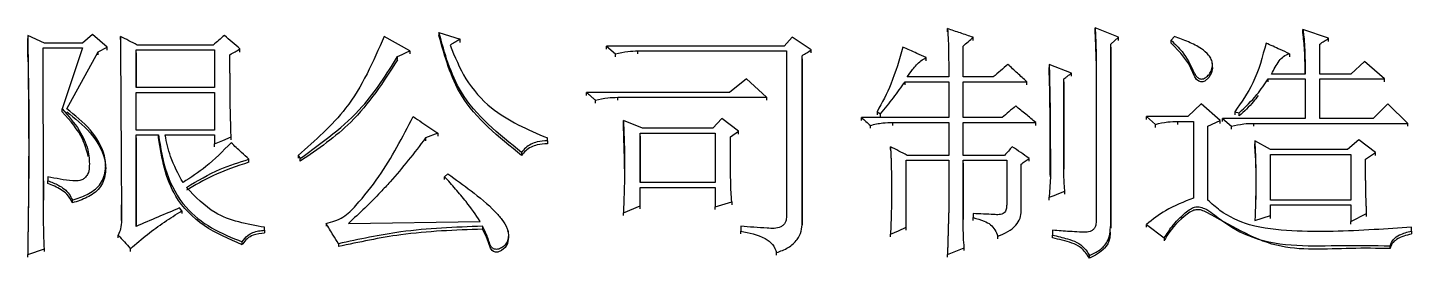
# Model space of a CAD drawing. Header units: millimetres. Extents: x 2028 to 4172, y 863 to 2379.
# Drawn here: x 2553.1 to 2566.49, y 2170.19 to 2172.42 of the extents above; entities that cross this region are included whole.
import ezdxf

# ---------------------------------------------------------------- set-up
doc = ezdxf.new("R2010")
doc.units = ezdxf.units.MM

msp = doc.modelspace()

# ---------------------------------------------------------------- linework, layer by layer
at = {"color": 7, "linetype": 'Continuous', "lineweight": 25}
for p, q in [((2553.26, 2172.274), (2553.098, 2172.349)), ((2553.098, 2172.349), (2553.098, 2172.319)), ((2553.101, 2172.139), (2553.098, 2172.319)), ((2553.725, 2172.358), (2553.628, 2172.274)), ((2553.866, 2172.236), (2553.725, 2172.358)), ((2553.996, 2172.309), (2553.996, 2172.339)), ((2556.798, 2172.199), (2556.549, 2172.339)), ((2557.079, 2172.377), (2557.079, 2172.347)), ((2557.284, 2172.281), (2557.284, 2172.311)), ((2560.497, 2172.33), (2560.421, 2172.246)), ((2560.681, 2172.208), (2560.497, 2172.33)), ((2562.001, 2172.384), (2562.001, 2172.414)), ((2562.249, 2172.3), (2562.249, 2172.33)), ((2563.656, 2172.33), (2563.429, 2172.423)), ((2563.429, 2172.393), (2563.429, 2172.423)), ((2563.58, 2172.265), (2563.656, 2172.33)), ((2563.656, 2172.3), (2563.656, 2172.33)), ((2564.197, 2172.339), (2564.164, 2172.302)), ((2564.164, 2172.272), (2564.164, 2172.302)), ((2565.689, 2172.321), (2565.441, 2172.405)), ((2565.441, 2172.375), (2565.441, 2172.405)), ((2565.689, 2172.291), (2565.689, 2172.321)), ((2553.249, 2172.227), (2553.628, 2172.227)), ((2553.25, 2170.755), (2553.249, 2172.227)), ((2553.249, 2172.197), (2553.249, 2172.227)), ((2553.628, 2172.274), (2553.26, 2172.274)), ((2553.628, 2172.227), (2553.433, 2171.638)), ((2553.477, 2171.638), (2553.78, 2172.19)), ((2553.78, 2172.19), (2553.866, 2172.236)), ((2553.78, 2172.16), (2553.78, 2172.19)), ((2553.866, 2172.207), (2553.866, 2172.236)), ((2554.147, 2172.208), (2554.905, 2172.208)), ((2554.147, 2171.844), (2554.147, 2172.208)), ((2554.147, 2172.179), (2554.147, 2172.208)), ((2554.147, 2172.179), (2554.147, 2171.844)), ((2554.894, 2172.255), (2554.158, 2172.255)), ((2554.905, 2172.208), (2554.905, 2171.844)), ((2555.153, 2172.188), (2555.153, 2172.218)), ((2556.798, 2172.199), (2556.798, 2172.17)), ((2558.701, 2172.246), (2558.788, 2172.171)), ((2560.421, 2172.246), (2558.701, 2172.246)), ((2558.701, 2172.216), (2558.701, 2172.246)), ((2558.788, 2172.142), (2558.788, 2172.171)), ((2559.004, 2172.199), (2560.443, 2172.199)), ((2559.004, 2172.17), (2559.004, 2172.199)), ((2560.443, 2172.199), (2560.443, 2170.586)), ((2560.681, 2172.179), (2560.681, 2172.208)), ((2562.152, 2171.947), (2562.152, 2172.246)), ((2562.152, 2172.216), (2562.152, 2172.246)), ((2563.58, 2170.511), (2563.58, 2172.265)), ((2563.58, 2172.235), (2563.58, 2172.265)), ((2563.58, 2172.235), (2563.58, 2170.483)), ((2565.311, 2172.171), (2565.311, 2172.142)), ((2565.603, 2171.975), (2565.603, 2172.265)), ((2565.603, 2172.235), (2565.603, 2172.265)), ((2556.679, 2172.114), (2556.679, 2172.143)), ((2560.594, 2170.539), (2560.594, 2172.152)), ((2560.594, 2172.123), (2560.594, 2172.152)), ((2560.594, 2172.123), (2560.594, 2170.512)), ((2561.795, 2172.104), (2561.795, 2172.134)), ((2562.012, 2172.087), (2562.012, 2171.947)), ((2562.012, 2172.087), (2562.012, 2172.058)), ((2563.201, 2171.984), (2562.985, 2172.068)), ((2562.985, 2172.068), (2562.985, 2172.039)), ((2563.439, 2172.134), (2563.439, 2170.549)), ((2563.439, 2172.134), (2563.439, 2172.104)), ((2564.564, 2172.07), (2564.564, 2172.079)), ((2564.564, 2172.049), (2564.564, 2172.06)), ((2566.036, 2172.096), (2565.906, 2171.975)), ((2566.23, 2171.928), (2566.036, 2172.096)), ((2560.054, 2171.928), (2559.891, 2171.797)), ((2560.248, 2171.75), (2560.054, 2171.928)), ((2561.59, 2171.9), (2562.012, 2171.9)), ((2562.012, 2171.947), (2561.611, 2171.947)), ((2562.012, 2171.9), (2562.012, 2171.553)), ((2562.444, 2171.947), (2562.152, 2171.947)), ((2562.152, 2171.9), (2562.769, 2171.9)), ((2562.152, 2171.553), (2562.152, 2171.9)), ((2562.152, 2171.871), (2562.152, 2171.9)), ((2562.769, 2171.871), (2562.769, 2171.9)), ((2563.126, 2171.056), (2563.126, 2171.928)), ((2563.126, 2171.899), (2563.126, 2171.928)), ((2563.126, 2171.898), (2563.126, 2171.056)), ((2563.201, 2171.955), (2563.201, 2171.984)), ((2565.105, 2171.928), (2565.462, 2171.928)), ((2565.105, 2171.899), (2565.105, 2171.928)), ((2565.462, 2171.975), (2565.138, 2171.975)), ((2565.462, 2171.928), (2565.462, 2171.544)), ((2565.906, 2171.975), (2565.603, 2171.975)), ((2565.603, 2171.928), (2566.23, 2171.928)), ((2565.603, 2171.544), (2565.603, 2171.928)), ((2565.603, 2171.899), (2565.603, 2171.928)), ((2566.23, 2171.899), (2566.23, 2171.928)), ((2554.905, 2171.844), (2554.147, 2171.844)), ((2554.147, 2171.797), (2554.905, 2171.797)), ((2554.147, 2171.431), (2554.147, 2171.797)), ((2554.147, 2171.768), (2554.147, 2171.797)), ((2554.905, 2171.797), (2554.905, 2171.431)), ((2559.891, 2171.797), (2558.507, 2171.797)), ((2558.507, 2171.768), (2558.507, 2171.797)), ((2553.433, 2171.609), (2553.433, 2171.638)), ((2558.593, 2171.693), (2558.593, 2171.722)), ((2558.81, 2171.75), (2560.248, 2171.75)), ((2558.81, 2171.721), (2558.81, 2171.75)), ((2560.248, 2171.75), (2560.248, 2171.721)), ((2564.456, 2171.685), (2564.326, 2171.563)), ((2564.64, 2171.525), (2564.456, 2171.685)), ((2566.263, 2171.685), (2566.122, 2171.544)), ((2566.457, 2171.497), (2566.263, 2171.685)), ((2559.048, 2171.45), (2558.864, 2171.525)), ((2558.864, 2171.496), (2558.864, 2171.525)), ((2559.816, 2171.544), (2559.729, 2171.45)), ((2559.978, 2171.422), (2559.816, 2171.544)), ((2562.012, 2171.553), (2561.168, 2171.553)), ((2561.168, 2171.525), (2561.168, 2171.553)), ((2561.319, 2171.61), (2561.352, 2171.591)), ((2561.319, 2171.61), (2561.319, 2171.581)), ((2561.352, 2171.562), (2561.352, 2171.591)), ((2561.471, 2171.506), (2562.012, 2171.506)), ((2561.471, 2171.478), (2561.471, 2171.506)), ((2562.012, 2171.506), (2562.012, 2171.188)), ((2562.531, 2171.553), (2562.152, 2171.553)), ((2562.152, 2171.506), (2562.855, 2171.506)), ((2562.152, 2171.188), (2562.152, 2171.506)), ((2562.152, 2171.478), (2562.152, 2171.506)), ((2562.855, 2171.478), (2562.855, 2171.506)), ((2563.926, 2171.563), (2564.013, 2171.488)), ((2564.326, 2171.563), (2563.926, 2171.563)), ((2564.229, 2171.516), (2564.381, 2171.516)), ((2564.229, 2171.487), (2564.229, 2171.516)), ((2564.381, 2171.516), (2564.381, 2170.774)), ((2564.521, 2171.469), (2564.64, 2171.525)), ((2564.64, 2171.497), (2564.64, 2171.525)), ((2564.662, 2171.544), (2564.748, 2171.469)), ((2565.462, 2171.544), (2564.662, 2171.544)), ((2564.662, 2171.516), (2564.662, 2171.544)), ((2564.781, 2171.61), (2564.824, 2171.6)), ((2564.781, 2171.61), (2564.781, 2171.581)), ((2564.824, 2171.572), (2564.824, 2171.6)), ((2564.965, 2171.497), (2566.457, 2171.497)), ((2564.965, 2171.469), (2564.965, 2171.497)), ((2566.122, 2171.544), (2565.603, 2171.544)), ((2566.457, 2171.469), (2566.457, 2171.497)), ((2554.905, 2171.431), (2554.147, 2171.431)), ((2554.147, 2171.385), (2554.364, 2171.385)), ((2554.147, 2170.501), (2554.147, 2171.385)), ((2554.147, 2171.356), (2554.147, 2171.385)), ((2554.147, 2171.356), (2554.147, 2170.501)), ((2554.364, 2171.356), (2554.364, 2171.385)), ((2554.429, 2171.385), (2554.905, 2171.385)), ((2554.905, 2171.385), (2554.905, 2171.3)), ((2555.067, 2171.338), (2555.067, 2171.366)), ((2557.068, 2171.403), (2556.949, 2171.356)), ((2556.949, 2171.356), (2556.949, 2171.328)), ((2557.068, 2171.403), (2557.068, 2171.375)), ((2558.128, 2171.328), (2558.128, 2171.356)), ((2558.128, 2171.328), (2558.128, 2171.356)), ((2559.026, 2171.403), (2559.751, 2171.403)), ((2559.026, 2170.925), (2559.026, 2171.403)), ((2559.026, 2171.375), (2559.026, 2171.403)), ((2559.026, 2171.375), (2559.026, 2170.925)), ((2559.729, 2171.45), (2559.048, 2171.45)), ((2559.751, 2171.403), (2559.751, 2170.925)), ((2559.902, 2171.366), (2559.978, 2171.422)), ((2559.902, 2170.972), (2559.902, 2171.366)), ((2559.902, 2171.338), (2559.902, 2171.366)), ((2559.978, 2171.394), (2559.978, 2171.422)), ((2561.254, 2171.45), (2561.254, 2171.478)), ((2564.013, 2171.459), (2564.013, 2171.488)), ((2564.521, 2170.755), (2564.521, 2171.469)), ((2564.521, 2171.441), (2564.521, 2171.469)), ((2564.748, 2171.441), (2564.748, 2171.469)), ((2554.905, 2171.272), (2554.905, 2171.3)), ((2558.128, 2171.328), (2558.128, 2171.3)), ((2561.449, 2171.244), (2561.449, 2171.272)), ((2565.127, 2171.244), (2564.975, 2171.328)), ((2564.975, 2171.328), (2564.975, 2171.3)), ((2564.979, 2171.205), (2564.975, 2171.3)), ((2565.873, 2171.244), (2565.127, 2171.244)), ((2565.981, 2171.338), (2565.873, 2171.244)), ((2566.144, 2171.216), (2565.981, 2171.338)), ((2553.852, 2171.086), (2553.852, 2171.114)), ((2555.24, 2171.122), (2555.24, 2171.15)), ((2555.716, 2171.188), (2555.737, 2171.159)), ((2555.737, 2171.132), (2555.737, 2171.159)), ((2557.879, 2171.216), (2557.879, 2171.188)), ((2561.6, 2171.141), (2562.012, 2171.141)), ((2561.6, 2170.492), (2561.6, 2171.141)), ((2561.6, 2171.113), (2561.6, 2171.141)), ((2562.012, 2171.188), (2561.611, 2171.188)), ((2562.012, 2171.141), (2562.012, 2170.633)), ((2562.552, 2171.188), (2562.152, 2171.188)), ((2562.152, 2171.141), (2562.574, 2171.141)), ((2562.152, 2170.567), (2562.152, 2171.141)), ((2562.152, 2171.113), (2562.152, 2171.141)), ((2562.152, 2171.112), (2562.152, 2170.567)), ((2562.574, 2171.141), (2562.574, 2170.709)), ((2562.715, 2170.652), (2562.715, 2171.103)), ((2562.715, 2171.075), (2562.715, 2171.103)), ((2562.79, 2171.132), (2562.79, 2171.159)), ((2565.127, 2171.197), (2565.906, 2171.197)), ((2565.127, 2170.756), (2565.127, 2171.197)), ((2565.127, 2171.169), (2565.127, 2171.197)), ((2565.906, 2171.197), (2565.906, 2170.756)), ((2566.046, 2171.15), (2566.144, 2171.216)), ((2566.144, 2171.188), (2566.144, 2171.216)), ((2553.293, 2170.981), (2553.293, 2170.943)), ((2557.165, 2171.009), (2557.133, 2170.981)), ((2557.133, 2170.953), (2557.133, 2170.981)), ((2562.996, 2170.981), (2562.985, 2170.784)), ((2553.25, 2170.943), (2553.25, 2170.755)), ((2553.293, 2170.916), (2553.293, 2170.943)), ((2559.751, 2170.925), (2559.026, 2170.925)), ((2559.026, 2170.878), (2559.751, 2170.878)), ((2559.026, 2170.699), (2559.026, 2170.878)), ((2559.026, 2170.85), (2559.026, 2170.878)), ((2559.751, 2170.878), (2559.751, 2170.69)), ((2563.137, 2170.813), (2563.137, 2170.84)), ((2553.531, 2170.728), (2553.531, 2170.755)), ((2554.007, 2170.557), (2554.006, 2170.708)), ((2558.864, 2170.633), (2559.026, 2170.699)), ((2559.026, 2170.672), (2559.026, 2170.699)), ((2559.751, 2170.69), (2559.913, 2170.737)), ((2559.751, 2170.663), (2559.751, 2170.69)), ((2559.913, 2170.737), (2559.913, 2170.71)), ((2562.985, 2170.756), (2562.985, 2170.784)), ((2565.906, 2170.756), (2565.127, 2170.756)), ((2565.127, 2170.709), (2565.906, 2170.709)), ((2565.127, 2170.605), (2565.127, 2170.709)), ((2565.127, 2170.681), (2565.127, 2170.709)), ((2565.906, 2170.709), (2565.906, 2170.549)), ((2554.591, 2170.652), (2554.569, 2170.68)), ((2554.591, 2170.652), (2554.591, 2170.625)), ((2558.864, 2170.606), (2558.864, 2170.633)), ((2562.25, 2170.624), (2562.25, 2170.586)), ((2562.25, 2170.559), (2562.25, 2170.586)), ((2562.715, 2170.625), (2562.715, 2170.652)), ((2564.975, 2170.558), (2565.127, 2170.605)), ((2565.127, 2170.578), (2565.127, 2170.605)), ((2565.906, 2170.549), (2566.057, 2170.624)), ((2566.057, 2170.597), (2566.057, 2170.624)), ((2555.391, 2170.464), (2555.391, 2170.492)), ((2555.391, 2170.465), (2555.391, 2170.492)), ((2555.391, 2170.464), (2555.391, 2170.437)), ((2555.986, 2170.53), (2555.986, 2170.503)), ((2556.203, 2170.53), (2557.479, 2170.549)), ((2557.501, 2170.502), (2557.501, 2170.475)), ((2557.745, 2170.452), (2557.745, 2170.462)), ((2560, 2170.502), (2560, 2170.454)), ((2560, 2170.428), (2560, 2170.454)), ((2560.594, 2170.512), (2560.594, 2170.539)), ((2561.449, 2170.4), (2561.449, 2170.426)), ((2561.6, 2170.465), (2561.6, 2170.492)), ((2563.018, 2170.464), (2563.018, 2170.417)), ((2563.577, 2170.417), (2563.577, 2170.444)), ((2563.58, 2170.484), (2563.58, 2170.511)), ((2563.926, 2170.52), (2564.099, 2170.389)), ((2563.926, 2170.494), (2563.926, 2170.52)), ((2565.906, 2170.522), (2565.906, 2170.549)), ((2566.49, 2170.455), (2566.49, 2170.492)), ((2566.49, 2170.465), (2566.49, 2170.492)), ((2566.49, 2170.455), (2566.49, 2170.428)), ((2553.098, 2170.228), (2553.26, 2170.285)), ((2553.26, 2170.258), (2553.26, 2170.285)), ((2553.974, 2170.39), (2553.974, 2170.417)), ((2554.093, 2170.258), (2554.093, 2170.285)), ((2555.175, 2170.324), (2555.175, 2170.351)), ((2556.105, 2170.332), (2556.105, 2170.306)), ((2562.163, 2170.268), (2562.163, 2170.294)), ((2562.488, 2170.381), (2562.488, 2170.407)), ((2563.018, 2170.39), (2563.018, 2170.417)), ((2564.099, 2170.389), (2564.099, 2170.362)), ((2566.284, 2170.287), (2566.284, 2170.313)), ((2553.098, 2170.202), (2553.098, 2170.228)), ((2560.346, 2170.221), (2560.346, 2170.247)), ((2562.001, 2170.202), (2562.001, 2170.228)), ((2563.374, 2170.192), (2563.374, 2170.219))]:
    msp.add_line(p, q, dxfattribs=at)
at = {"color": 7, "linetype": 'Continuous', "lineweight": 25, "flags": 128}
for points in [[(2557.079, 2172.377), (2557.182, 2172.344), (2557.284, 2172.311)], [(2556.679, 2172.143), (2556.723, 2172.164), (2556.76, 2172.182), (2556.798, 2172.199)], [(2564.561, 2172.049), (2564.564, 2172.032), (2564.557, 2171.985), (2564.531, 2171.94), (2564.491, 2171.905), (2564.473, 2171.898), (2564.454, 2171.898), (2564.434, 2171.905), (2564.411, 2171.922), (2564.394, 2171.947), (2564.335, 2172.072), (2564.258, 2172.176), (2564.164, 2172.272), (2564.164, 2172.272)], [(2561.59, 2171.871), (2561.59, 2171.878), (2561.59, 2171.885), (2561.59, 2171.9)], [(2563.926, 2171.534), (2563.926, 2171.548), (2563.926, 2171.563)], [(2554.905, 2171.3), (2554.986, 2171.333), (2555.067, 2171.366)], [(2555.716, 2171.188), (2555.716, 2171.177), (2555.716, 2171.168), (2555.716, 2171.16)], [(2562.985, 2170.784), (2563.032, 2170.801), (2563.078, 2170.818), (2563.137, 2170.84)], [(2557.749, 2170.405), (2557.751, 2170.393), (2557.742, 2170.336), (2557.72, 2170.296), (2557.685, 2170.266), (2557.647, 2170.252), (2557.625, 2170.252), (2557.607, 2170.257), (2557.593, 2170.267), (2557.578, 2170.289), (2557.558, 2170.344), (2557.538, 2170.396), (2557.501, 2170.474), (2557.501, 2170.474)], [(2561.449, 2170.426), (2561.525, 2170.459), (2561.6, 2170.492)], [(2562.001, 2170.228), (2562.082, 2170.261), (2562.163, 2170.294)]]:
    msp.add_lwpolyline(points, dxfattribs=at)
at = {"color": 7, "linetype": 'Continuous', "lineweight": 25}
for points, knots in [([(2553.098, 2172.349), (2553.098, 2172.337), (2553.099, 2172.314), (2553.099, 2172.279), (2553.1, 2172.232), (2553.101, 2172.174), (2553.102, 2172.105), (2553.103, 2172.035), (2553.104, 2171.965), (2553.105, 2171.895), (2553.106, 2171.826), (2553.107, 2171.767), (2553.108, 2171.709), (2553.108, 2171.651), (2553.109, 2171.581), (2553.109, 2171.523), (2553.109, 2171.476), (2553.109, 2171.441), (2553.109, 2171.406), (2553.109, 2171.371), (2553.109, 2171.342), (2553.109, 2171.319), (2553.109, 2171.301), (2553.109, 2171.284), (2553.109, 2171.266), (2553.109, 2171.252), (2553.109, 2171.24), (2553.109, 2171.228), (2553.109, 2171.214), (2553.109, 2171.196), (2553.109, 2171.179), (2553.109, 2171.161), (2553.109, 2171.144), (2553.109, 2171.126), (2553.109, 2171.103), (2553.108, 2171.074), (2553.108, 2171.039), (2553.108, 2171.004), (2553.108, 2170.969), (2553.107, 2170.934), (2553.107, 2170.899), (2553.106, 2170.852), (2553.106, 2170.794), (2553.105, 2170.723), (2553.104, 2170.653), (2553.103, 2170.583), (2553.102, 2170.525), (2553.102, 2170.478), (2553.101, 2170.443), (2553.101, 2170.408), (2553.1, 2170.373), (2553.1, 2170.337), (2553.099, 2170.302), (2553.099, 2170.265), (2553.098, 2170.241), (2553.098, 2170.228)], [0, 0, 0, 0, 0.016501, 0.033002, 0.049503, 0.082504, 0.115506, 0.148508, 0.18151, 0.214512, 0.247513, 0.280515, 0.297016, 0.330018, 0.36302, 0.396021, 0.412522, 0.429023, 0.445524, 0.462025, 0.478526, 0.486776, 0.495027, 0.503277, 0.511528, 0.519778, 0.523903, 0.528029, 0.536279, 0.54453, 0.55278, 0.56103, 0.569281, 0.577531, 0.585782, 0.602283, 0.618784, 0.635284, 0.651785, 0.668286, 0.684787, 0.701288, 0.73429, 0.767292, 0.800293, 0.833295, 0.866297, 0.882798, 0.899299, 0.9158, 0.932301, 0.948801, 0.965302, 0.982651, 1, 1, 1, 1]), ([(2553.996, 2172.339), (2553.996, 2172.278), (2553.997, 2172.155), (2553.998, 2171.97), (2553.999, 2171.785), (2554, 2171.63), (2554.001, 2171.476), (2554.002, 2171.322), (2554.003, 2171.136), (2554.004, 2170.982), (2554.005, 2170.839), (2554.006, 2170.733), (2554.006, 2170.633), (2554.007, 2170.583), (2554.007, 2170.558)], [0, 0, 0, 0, 0.104023, 0.208045, 0.312068, 0.416091, 0.468102, 0.572125, 0.676148, 0.78017, 0.832182, 0.916091, 0.958045, 1, 1, 1, 1]), ([(2554.158, 2172.255), (2554.131, 2172.269), (2554.077, 2172.297), (2554.023, 2172.325), (2553.996, 2172.339)], [0, 0, 0, 0, 0.5, 1, 1, 1, 1]), ([(2555.002, 2172.349), (2554.984, 2172.333), (2554.948, 2172.302), (2554.912, 2172.271), (2554.894, 2172.255)], [0, 0, 0, 0, 0.500001, 1, 1, 1, 1]), ([(2555.153, 2172.218), (2555.128, 2172.24), (2555.078, 2172.283), (2555.027, 2172.327), (2555.002, 2172.349)], [0, 0, 0, 0, 0.499999, 1, 1, 1, 1]), ([(2556.549, 2172.339), (2556.442, 2172.095), (2556.25, 2171.654), (2555.881, 2171.332), (2555.716, 2171.188)], [0, 0, 0, 0, 0.552865, 1, 1, 1, 1]), ([(2557.879, 2171.216), (2557.657, 2171.394), (2557.264, 2171.707), (2557.135, 2172.174), (2557.079, 2172.377)], [0, 0, 0, 0, 0.567651, 1, 1, 1, 1]), ([(2557.879, 2171.187), (2557.657, 2171.365), (2557.265, 2171.678), (2557.135, 2172.145), (2557.079, 2172.347)], [0, 0, 0, 0, 0.567768, 1, 1, 1, 1]), ([(2557.284, 2172.311), (2557.27, 2172.303), (2557.247, 2172.29), (2557.214, 2172.271), (2557.196, 2172.26), (2557.187, 2172.255)], [0, 0, 0, 0, 0.439737, 0.71987, 1, 1, 1, 1]), ([(2562.001, 2172.414), (2562.004, 2172.375), (2562.009, 2172.301), (2562.011, 2172.192), (2562.011, 2172.122), (2562.012, 2172.087)], [0, 0, 0, 0, 0.356505, 0.6781686, 1, 1, 1, 1]), ([(2562.249, 2172.33), (2562.208, 2172.344), (2562.125, 2172.372), (2562.042, 2172.4), (2562.001, 2172.414)], [0, 0, 0, 0, 0.499999, 1, 1, 1, 1]), ([(2562.152, 2172.246), (2562.168, 2172.26), (2562.201, 2172.288), (2562.233, 2172.316), (2562.249, 2172.33)], [0, 0, 0, 0, 0.500001, 1, 1, 1, 1]), ([(2563.429, 2172.423), (2563.431, 2172.391), (2563.435, 2172.327), (2563.438, 2172.23), (2563.439, 2172.166), (2563.439, 2172.134)], [0, 0, 0, 0, 0.335205, 0.667529, 1, 1, 1, 1]), ([(2563.439, 2172.104), (2563.439, 2172.136), (2563.438, 2172.201), (2563.435, 2172.297), (2563.431, 2172.361), (2563.429, 2172.393)], [0, 0, 0, 0, 0.335659, 0.667726, 1, 1, 1, 1]), ([(2564.164, 2172.302), (2564.202, 2172.266), (2564.298, 2172.176), (2564.359, 2172.047), (2564.402, 2171.961), (2564.421, 2171.942), (2564.439, 2171.93), (2564.461, 2171.925), (2564.481, 2171.929), (2564.507, 2171.943), (2564.535, 2171.972), (2564.56, 2172.015), (2564.567, 2172.066), (2564.557, 2172.117), (2564.522, 2172.171), (2564.446, 2172.231), (2564.333, 2172.288), (2564.242, 2172.322), (2564.197, 2172.339)], [0, 0, 0, 0, 0.132576, 0.339199, 0.368942, 0.383766, 0.408891, 0.423884, 0.438973, 0.459319, 0.498147, 0.542368, 0.587069, 0.63299, 0.675109, 0.75468, 0.876186, 1, 1, 1, 1]), ([(2565.441, 2172.405), (2565.441, 2172.402), (2565.442, 2172.397), (2565.443, 2172.388), (2565.444, 2172.38), (2565.445, 2172.373), (2565.446, 2172.367), (2565.446, 2172.36), (2565.447, 2172.353), (2565.448, 2172.344), (2565.452, 2172.315), (2565.455, 2172.264), (2565.458, 2172.214), (2565.459, 2172.186), (2565.459, 2172.178), (2565.459, 2172.172), (2565.459, 2172.164), (2565.46, 2172.158), (2565.46, 2172.151), (2565.46, 2172.145), (2565.46, 2172.139), (2565.46, 2172.133), (2565.46, 2172.125), (2565.461, 2172.117), (2565.461, 2172.111), (2565.461, 2172.105), (2565.461, 2172.099), (2565.461, 2172.092), (2565.461, 2172.086), (2565.461, 2172.078), (2565.461, 2172.072), (2565.461, 2172.064), (2565.461, 2172.058), (2565.462, 2172.051), (2565.462, 2172.045), (2565.462, 2172.037), (2565.462, 2172.031), (2565.462, 2172.023), (2565.462, 2172.017), (2565.462, 2172.01), (2565.462, 2172.004), (2565.462, 2171.996), (2565.462, 2171.99), (2565.462, 2171.982), (2565.462, 2171.978), (2565.462, 2171.975)], [0, 0, 0, 0, 0.0190515, 0.0381029, 0.0571543, 0.0762057, 0.0857315, 0.1047829, 0.1238344, 0.1333601, 0.1714636, 0.3239096, 0.4928315, 0.5139452, 0.524502, 0.5456156, 0.5561724, 0.577286, 0.5878428, 0.6089564, 0.6195132, 0.63007, 0.6511837, 0.6722973, 0.6828541, 0.6934109, 0.7145245, 0.7250813, 0.7461949, 0.7567517, 0.7778653, 0.7884221, 0.8095357, 0.8200925, 0.8412061, 0.8517629, 0.8728766, 0.8834334, 0.904547, 0.9151038, 0.9362174, 0.9467742, 0.9678878, 0.9784446, 1, 1, 1, 1]), ([(2565.462, 2171.975), (2565.462, 2172.009), (2565.461, 2172.086), (2565.458, 2172.22), (2565.447, 2172.319), (2565.441, 2172.375)], [0, 0, 0, 0, 0.254107, 0.581877, 1, 1, 1, 1]), ([(2565.603, 2172.265), (2565.617, 2172.274), (2565.646, 2172.293), (2565.675, 2172.311), (2565.689, 2172.321)], [0, 0, 0, 0, 0.499999, 1, 1, 1, 1]), ([(2553.1, 2172.21), (2553.1, 2172.21), (2553.1, 2172.21), (2553.1, 2172.209), (2553.1, 2172.199), (2553.104, 2171.891), (2553.109, 2171.46), (2553.107, 2170.938), (2553.104, 2170.661), (2553.102, 2170.518), (2553.101, 2170.431), (2553.101, 2170.406), (2553.101, 2170.392)], [0, 0, 0, 0, 0.000561, 0.001264, 0.002999, 0.021919, 0.484329, 0.728284, 0.866003, 0.931669, 0.9642, 1, 1, 1, 1]), ([(2555.056, 2172.162), (2555.072, 2172.171), (2555.105, 2172.19), (2555.137, 2172.208), (2555.153, 2172.218)], [0, 0, 0, 0, 0.4999992, 1, 1, 1, 1]), ([(2555.067, 2171.366), (2555.062, 2171.527), (2555.058, 2171.691), (2555.057, 2171.858), (2555.057, 2171.871), (2555.057, 2171.884), (2555.057, 2171.897), (2555.057, 2171.907), (2555.057, 2171.92), (2555.057, 2171.933), (2555.057, 2171.946), (2555.057, 2171.956), (2555.057, 2171.969), (2555.056, 2171.982), (2555.056, 2171.995), (2555.056, 2172.008), (2555.056, 2172.021), (2555.056, 2172.034), (2555.056, 2172.044), (2555.056, 2172.057), (2555.056, 2172.069), (2555.056, 2172.079), (2555.056, 2172.085), (2555.056, 2172.092), (2555.056, 2172.098), (2555.056, 2172.103), (2555.056, 2172.109), (2555.056, 2172.116), (2555.056, 2172.123), (2555.056, 2172.127), (2555.056, 2172.134), (2555.056, 2172.14), (2555.056, 2172.147), (2555.056, 2172.154), (2555.056, 2172.158), (2555.056, 2172.162)], [0, 0, 0, 0, 0.606141, 0.618449, 0.630757, 0.655373, 0.667681, 0.679989, 0.692297, 0.716913, 0.729221, 0.741529, 0.753837, 0.778453, 0.790761, 0.803069, 0.827685, 0.839993, 0.852301, 0.864609, 0.889225, 0.895379, 0.901533, 0.913842, 0.919996, 0.92615, 0.932304, 0.944612, 0.950766, 0.95692, 0.963074, 0.975382, 0.981536, 0.98769, 1, 1, 1, 1]), ([(2557.187, 2172.255), (2557.232, 2172.143), (2557.323, 2171.917), (2557.627, 2171.571), (2557.937, 2171.438), (2558.128, 2171.356)], [0, 0, 0, 0, 0.271527, 0.550151, 1, 1, 1, 1]), ([(2558.788, 2172.171), (2558.828, 2172.18), (2558.899, 2172.197), (2558.972, 2172.198), (2559.004, 2172.199)], [0, 0, 0, 0, 0.558835, 1, 1, 1, 1]), ([(2560.594, 2172.152), (2560.609, 2172.162), (2560.638, 2172.18), (2560.667, 2172.199), (2560.681, 2172.208)], [0, 0, 0, 0, 0.4999996, 1, 1, 1, 1]), ([(2561.568, 2172.236), (2561.534, 2172.115), (2561.474, 2171.898), (2561.367, 2171.698), (2561.319, 2171.61)], [0, 0, 0, 0, 0.557381, 1, 1, 1, 1]), ([(2561.795, 2172.134), (2561.765, 2172.147), (2561.712, 2172.171), (2561.636, 2172.206), (2561.591, 2172.226), (2561.568, 2172.236)], [0, 0, 0, 0, 0.401772, 0.700886, 1, 1, 1, 1]), ([(2565.084, 2172.274), (2565.049, 2172.142), (2564.987, 2171.904), (2564.844, 2171.7), (2564.781, 2171.61)], [0, 0, 0, 0, 0.555082, 1, 1, 1, 1]), ([(2565.311, 2172.171), (2565.28, 2172.185), (2565.227, 2172.209), (2565.152, 2172.243), (2565.106, 2172.264), (2565.084, 2172.274)], [0, 0, 0, 0, 0.40179, 0.700895, 1, 1, 1, 1]), ([(2565.138, 2171.975), (2565.16, 2172.019), (2565.191, 2172.08), (2565.251, 2172.15), (2565.291, 2172.164), (2565.311, 2172.171)], [0, 0, 0, 0, 0.55151, 0.77279, 1, 1, 1, 1]), ([(2555.737, 2171.159), (2555.951, 2171.314), (2556.33, 2171.587), (2556.573, 2171.975), (2556.679, 2172.143)], [0, 0, 0, 0, 0.565351, 1, 1, 1, 1]), ([(2556.679, 2172.113), (2556.541, 2171.9), (2556.292, 2171.514), (2555.909, 2171.249), (2555.737, 2171.131)], [0, 0, 0, 0, 0.55369, 1, 1, 1, 1]), ([(2561.611, 2171.947), (2561.628, 2171.971), (2561.656, 2172.011), (2561.701, 2172.063), (2561.742, 2172.105), (2561.777, 2172.124), (2561.795, 2172.134)], [0, 0, 0, 0, 0.335639, 0.554348, 0.775254, 1, 1, 1, 1]), ([(2562.585, 2172.068), (2562.561, 2172.048), (2562.515, 2172.007), (2562.468, 2171.967), (2562.444, 2171.947)], [0, 0, 0, 0, 0.5, 1, 1, 1, 1]), ([(2562.769, 2171.9), (2562.738, 2171.928), (2562.677, 2171.984), (2562.615, 2172.04), (2562.585, 2172.068)], [0, 0, 0, 0, 0.5, 1, 1, 1, 1]), ([(2562.985, 2172.068), (2562.985, 2172.058), (2562.986, 2172.042), (2562.986, 2172.021), (2562.987, 2172.006), (2562.987, 2171.99), (2562.987, 2171.974), (2562.988, 2171.958), (2562.988, 2171.943), (2562.988, 2171.927), (2562.989, 2171.911), (2562.989, 2171.896), (2562.989, 2171.875), (2562.99, 2171.854), (2562.99, 2171.833), (2562.991, 2171.817), (2562.991, 2171.802), (2562.991, 2171.786), (2562.991, 2171.765), (2562.992, 2171.744), (2562.992, 2171.723), (2562.993, 2171.702), (2562.993, 2171.665), (2562.994, 2171.592), (2562.994, 2171.519), (2562.995, 2171.456), (2562.995, 2171.43), (2562.995, 2171.409), (2562.995, 2171.393), (2562.995, 2171.377), (2562.995, 2171.362), (2562.995, 2171.346), (2562.995, 2171.33), (2562.995, 2171.314), (2562.995, 2171.299), (2562.995, 2171.283), (2562.996, 2171.267), (2562.996, 2171.246), (2562.996, 2171.225), (2562.996, 2171.204), (2562.996, 2171.188), (2562.996, 2171.173), (2562.996, 2171.157), (2562.996, 2171.141), (2562.996, 2171.126), (2562.996, 2171.112), (2562.996, 2171.102), (2562.996, 2171.094), (2562.996, 2171.086), (2562.996, 2171.078), (2562.996, 2171.07), (2562.996, 2171.063), (2562.996, 2171.055), (2562.996, 2171.047), (2562.996, 2171.039), (2562.996, 2171.028), (2562.996, 2171.018), (2562.996, 2171.007), (2562.996, 2171), (2562.996, 2170.991), (2562.996, 2170.985), (2562.996, 2170.981)], [0, 0, 0, 0, 0.028913, 0.04337, 0.057826, 0.072283, 0.08674, 0.101196, 0.115653, 0.13011, 0.144566, 0.159023, 0.173479, 0.202393, 0.216849, 0.231306, 0.245763, 0.260219, 0.274676, 0.303589, 0.318046, 0.332502, 0.361416, 0.419242, 0.534896, 0.563809, 0.592722, 0.607179, 0.621635, 0.636092, 0.650548, 0.665005, 0.679462, 0.693918, 0.708375, 0.722832, 0.737288, 0.751745, 0.780658, 0.795115, 0.809571, 0.824028, 0.838485, 0.852941, 0.867398, 0.881854, 0.889083, 0.896311, 0.903539, 0.910768, 0.917996, 0.925224, 0.932453, 0.939681, 0.946909, 0.954138, 0.968594, 0.975822, 0.983051, 0.990279, 1, 1, 1, 1]), ([(2562.996, 2170.98), (2562.996, 2171.055), (2562.995, 2171.269), (2562.995, 2171.622), (2562.988, 2171.9), (2562.985, 2172.039)], [0, 0, 0, 0, 0.211658, 0.605797, 1, 1, 1, 1]), ([(2561.352, 2171.591), (2561.373, 2171.616), (2561.416, 2171.667), (2561.497, 2171.769), (2561.553, 2171.848), (2561.59, 2171.9)], [0, 0, 0, 0, 0.254915, 0.509864, 1, 1, 1, 1]), ([(2563.126, 2171.928), (2563.132, 2171.933), (2563.148, 2171.944), (2563.173, 2171.963), (2563.192, 2171.977), (2563.201, 2171.984)], [0, 0, 0, 0, 0.25, 0.624999, 1, 1, 1, 1]), ([(2564.824, 2171.6), (2564.884, 2171.657), (2564.989, 2171.757), (2565.07, 2171.876), (2565.105, 2171.928)], [0, 0, 0, 0, 0.563281, 1, 1, 1, 1]), ([(2558.507, 2171.797), (2558.519, 2171.786), (2558.54, 2171.768), (2558.569, 2171.743), (2558.585, 2171.729), (2558.593, 2171.722)], [0, 0, 0, 0, 0.428348, 0.714171, 1, 1, 1, 1]), ([(2565.006, 2171.767), (2564.991, 2171.746), (2564.939, 2171.674), (2564.872, 2171.614), (2564.824, 2171.571)], [0, 0, 0, 0, 0.281385, 1, 1, 1, 1]), ([(2553.433, 2171.638), (2553.492, 2171.571), (2553.595, 2171.452), (2553.686, 2171.259), (2553.698, 2171.117), (2553.691, 2171.029), (2553.668, 2170.986), (2553.64, 2170.958), (2553.594, 2170.94), (2553.474, 2170.943), (2553.372, 2170.964), (2553.293, 2170.981)], [0, 0, 0, 0, 0.23749, 0.42213, 0.564767, 0.621672, 0.660735, 0.693272, 0.725999, 0.787152, 1, 1, 1, 1]), ([(2553.531, 2170.755), (2553.58, 2170.771), (2553.676, 2170.803), (2553.804, 2170.893), (2553.861, 2171.036), (2553.844, 2171.231), (2553.713, 2171.451), (2553.556, 2171.574), (2553.477, 2171.638)], [0, 0, 0, 0, 0.1273113, 0.25064, 0.3763468, 0.5011022, 0.7458194, 1, 1, 1, 1]), ([(2558.593, 2171.722), (2558.633, 2171.731), (2558.704, 2171.748), (2558.777, 2171.749), (2558.81, 2171.75)], [0, 0, 0, 0, 0.558839, 1, 1, 1, 1]), ([(2562.661, 2171.666), (2562.639, 2171.647), (2562.596, 2171.61), (2562.552, 2171.572), (2562.531, 2171.553)], [0, 0, 0, 0, 0.5, 1, 1, 1, 1]), ([(2562.855, 2171.506), (2562.823, 2171.533), (2562.758, 2171.586), (2562.693, 2171.639), (2562.661, 2171.666)], [0, 0, 0, 0, 0.5, 1, 1, 1, 1]), ([(2553.685, 2171.177), (2553.67, 2171.233), (2553.625, 2171.395), (2553.51, 2171.524), (2553.433, 2171.609)], [0, 0, 0, 0, 0.341793, 1, 1, 1, 1]), ([(2553.477, 2171.609), (2553.556, 2171.545), (2553.713, 2171.422), (2553.844, 2171.203), (2553.861, 2171.007), (2553.804, 2170.864), (2553.676, 2170.775), (2553.58, 2170.743), (2553.531, 2170.728)], [0, 0, 0, 0, 0.254227, 0.498888, 0.62358, 0.749246, 0.87261, 1, 1, 1, 1]), ([(2555.986, 2170.53), (2556.044, 2170.545), (2556.157, 2170.577), (2556.321, 2170.75), (2556.568, 2171.061), (2556.726, 2171.364), (2556.83, 2171.563)], [0, 0, 0, 0, 0.124706, 0.247159, 0.50724, 1, 1, 1, 1]), ([(2556.83, 2171.563), (2556.858, 2171.544), (2556.911, 2171.508), (2556.99, 2171.455), (2557.042, 2171.421), (2557.068, 2171.403)], [0, 0, 0, 0, 0.3477794, 0.6738893, 1, 1, 1, 1]), ([(2558.864, 2171.525), (2558.865, 2171.494), (2558.867, 2171.446), (2558.869, 2171.391), (2558.87, 2171.366), (2558.871, 2171.354), (2558.871, 2171.348), (2558.871, 2171.342), (2558.871, 2171.334), (2558.872, 2171.324), (2558.872, 2171.312), (2558.873, 2171.289), (2558.874, 2171.237), (2558.875, 2171.158), (2558.875, 2171.064), (2558.875, 2170.997), (2558.874, 2170.957), (2558.874, 2170.945), (2558.873, 2170.933), (2558.873, 2170.921), (2558.873, 2170.906), (2558.872, 2170.89), (2558.872, 2170.874), (2558.871, 2170.85), (2558.87, 2170.823), (2558.87, 2170.795), (2558.869, 2170.779), (2558.869, 2170.767), (2558.868, 2170.752), (2558.868, 2170.736), (2558.867, 2170.72), (2558.867, 2170.708), (2558.866, 2170.696), (2558.866, 2170.684), (2558.865, 2170.67), (2558.864, 2170.653), (2558.864, 2170.64), (2558.864, 2170.633)], [0, 0, 0, 0, 0.106229, 0.159343, 0.1859, 0.19254, 0.199179, 0.205818, 0.212458, 0.225736, 0.239015, 0.252293, 0.305408, 0.411639, 0.51787, 0.6241, 0.637379, 0.650658, 0.663936, 0.677215, 0.690493, 0.717051, 0.730329, 0.743608, 0.796722, 0.823279, 0.836558, 0.849837, 0.863115, 0.889672, 0.902951, 0.91623, 0.929508, 0.942787, 0.956065, 0.978033, 1, 1, 1, 1]), ([(2558.875, 2171.057), (2558.875, 2171.063), (2558.875, 2171.1), (2558.874, 2171.168), (2558.87, 2171.309), (2558.866, 2171.419), (2558.864, 2171.496)], [0, 0, 0, 0, 0.03725, 0.252924, 0.468596, 1, 1, 1, 1]), ([(2561.168, 2171.553), (2561.182, 2171.541), (2561.211, 2171.516), (2561.24, 2171.491), (2561.254, 2171.478)], [0, 0, 0, 0, 0.4999996, 1, 1, 1, 1]), ([(2561.254, 2171.478), (2561.294, 2171.488), (2561.365, 2171.504), (2561.438, 2171.506), (2561.471, 2171.506)], [0, 0, 0, 0, 0.558835, 1, 1, 1, 1]), ([(2564.013, 2171.488), (2564.052, 2171.497), (2564.124, 2171.514), (2564.197, 2171.515), (2564.229, 2171.516)], [0, 0, 0, 0, 0.558835, 1, 1, 1, 1]), ([(2564.748, 2171.469), (2564.788, 2171.478), (2564.859, 2171.495), (2564.932, 2171.497), (2564.965, 2171.497)], [0, 0, 0, 0, 0.558835, 1, 1, 1, 1]), ([(2554.364, 2171.385), (2554.384, 2171.261), (2554.424, 2171.013), (2554.597, 2170.689), (2554.873, 2170.473), (2555.074, 2170.392), (2555.175, 2170.351)], [0, 0, 0, 0, 0.271409, 0.54611, 0.770558, 1, 1, 1, 1]), ([(2555.175, 2170.323), (2555.047, 2170.378), (2554.797, 2170.484), (2554.453, 2170.831), (2554.397, 2171.158), (2554.364, 2171.356)], [0, 0, 0, 0, 0.291427, 0.572864, 1, 1, 1, 1]), ([(2554.602, 2170.925), (2554.557, 2171.007), (2554.477, 2171.153), (2554.443, 2171.314), (2554.429, 2171.385)], [0, 0, 0, 0, 0.561781, 1, 1, 1, 1]), ([(2556.949, 2171.356), (2556.894, 2171.284), (2556.784, 2171.14), (2556.637, 2170.966), (2556.448, 2170.758), (2556.309, 2170.628), (2556.203, 2170.53)], [0, 0, 0, 0, 0.245125, 0.490307, 0.612877, 1, 1, 1, 1]), ([(2555.067, 2171.31), (2554.988, 2171.23), (2554.846, 2171.086), (2554.677, 2170.974), (2554.602, 2170.925)], [0, 0, 0, 0, 0.556475, 1, 1, 1, 1]), ([(2555.24, 2171.15), (2555.216, 2171.172), (2555.175, 2171.21), (2555.117, 2171.263), (2555.084, 2171.294), (2555.067, 2171.31)], [0, 0, 0, 0, 0.420833, 0.71041, 1, 1, 1, 1]), ([(2558.128, 2171.328), (2558.095, 2171.327), (2558.04, 2171.324), (2557.969, 2171.298), (2557.916, 2171.263), (2557.891, 2171.231), (2557.879, 2171.216)], [0, 0, 0, 0, 0.347684, 0.57015, 0.787843, 1, 1, 1, 1]), ([(2558.128, 2171.3), (2558.095, 2171.298), (2558.04, 2171.295), (2557.969, 2171.269), (2557.916, 2171.235), (2557.891, 2171.203), (2557.879, 2171.187)], [0, 0, 0, 0, 0.3477823, 0.5702781, 0.7879423, 1, 1, 1, 1]), ([(2561.449, 2171.272), (2561.449, 2171.268), (2561.45, 2171.259), (2561.45, 2171.248), (2561.45, 2171.239), (2561.451, 2171.231), (2561.451, 2171.222), (2561.452, 2171.213), (2561.452, 2171.204), (2561.452, 2171.196), (2561.453, 2171.187), (2561.453, 2171.178), (2561.453, 2171.169), (2561.454, 2171.161), (2561.454, 2171.152), (2561.454, 2171.143), (2561.455, 2171.134), (2561.455, 2171.126), (2561.455, 2171.117), (2561.456, 2171.108), (2561.456, 2171.099), (2561.456, 2171.091), (2561.456, 2171.082), (2561.457, 2171.073), (2561.457, 2171.062), (2561.457, 2171.049), (2561.458, 2171.023), (2561.46, 2170.931), (2561.46, 2170.826), (2561.459, 2170.729), (2561.458, 2170.699), (2561.458, 2170.677), (2561.457, 2170.659), (2561.457, 2170.642), (2561.456, 2170.624), (2561.456, 2170.607), (2561.455, 2170.589), (2561.455, 2170.576), (2561.454, 2170.565), (2561.454, 2170.556), (2561.454, 2170.548), (2561.453, 2170.539), (2561.453, 2170.528), (2561.453, 2170.519), (2561.452, 2170.508), (2561.452, 2170.499), (2561.451, 2170.488), (2561.451, 2170.48), (2561.451, 2170.471), (2561.451, 2170.462), (2561.45, 2170.453), (2561.45, 2170.445), (2561.449, 2170.436), (2561.449, 2170.43), (2561.449, 2170.426)], [0, 0, 0, 0, 0.015528, 0.031057, 0.038821, 0.046585, 0.062113, 0.069877, 0.077641, 0.09317, 0.100934, 0.108698, 0.124226, 0.131991, 0.139755, 0.155283, 0.163047, 0.170811, 0.18634, 0.194104, 0.201868, 0.217396, 0.22516, 0.232925, 0.248453, 0.263981, 0.27951, 0.341623, 0.590106, 0.65222, 0.683276, 0.698805, 0.729861, 0.74539, 0.760918, 0.791975, 0.807503, 0.823031, 0.83856, 0.846324, 0.854088, 0.869616, 0.87738, 0.892909, 0.900673, 0.916201, 0.923965, 0.939494, 0.947258, 0.955022, 0.97055, 0.978315, 0.986079, 1, 1, 1, 1]), ([(2561.611, 2171.188), (2561.584, 2171.202), (2561.53, 2171.23), (2561.476, 2171.258), (2561.449, 2171.272)], [0, 0, 0, 0, 0.5, 1, 1, 1, 1]), ([(2562.628, 2171.272), (2562.615, 2171.258), (2562.59, 2171.23), (2562.565, 2171.202), (2562.552, 2171.188)], [0, 0, 0, 0, 0.5, 1, 1, 1, 1]), ([(2562.79, 2171.159), (2562.763, 2171.178), (2562.709, 2171.216), (2562.655, 2171.253), (2562.628, 2171.272)], [0, 0, 0, 0, 0.499999, 1, 1, 1, 1]), ([(2564.975, 2171.328), (2564.979, 2171.236), (2564.985, 2171.097), (2564.988, 2170.84), (2564.981, 2170.676), (2564.975, 2170.558)], [0, 0, 0, 0, 0.360824, 0.541241, 1, 1, 1, 1]), ([(2554.634, 2170.878), (2554.741, 2170.941), (2554.932, 2171.055), (2555.145, 2171.121), (2555.24, 2171.15)], [0, 0, 0, 0, 0.5581675, 1, 1, 1, 1]), ([(2555.24, 2171.122), (2555.121, 2171.082), (2554.909, 2171.011), (2554.718, 2170.899), (2554.634, 2170.85)], [0, 0, 0, 0, 0.56146, 1, 1, 1, 1]), ([(2562.715, 2171.103), (2562.727, 2171.113), (2562.753, 2171.131), (2562.778, 2171.15), (2562.79, 2171.159)], [0, 0, 0, 0, 0.5000004, 1, 1, 1, 1]), ([(2564.979, 2171.209), (2564.982, 2171.123), (2564.986, 2170.987), (2564.984, 2170.823), (2564.981, 2170.71), (2564.98, 2170.668), (2564.979, 2170.642)], [0, 0, 0, 0, 0.458446, 0.721932, 0.829459, 1, 1, 1, 1]), ([(2566.057, 2170.624), (2566.057, 2170.627), (2566.057, 2170.632), (2566.057, 2170.64), (2566.056, 2170.648), (2566.056, 2170.656), (2566.056, 2170.664), (2566.055, 2170.672), (2566.055, 2170.68), (2566.055, 2170.688), (2566.054, 2170.696), (2566.054, 2170.704), (2566.054, 2170.712), (2566.053, 2170.72), (2566.053, 2170.728), (2566.053, 2170.736), (2566.053, 2170.744), (2566.052, 2170.752), (2566.052, 2170.76), (2566.052, 2170.768), (2566.051, 2170.776), (2566.051, 2170.784), (2566.051, 2170.792), (2566.051, 2170.8), (2566.05, 2170.808), (2566.05, 2170.816), (2566.05, 2170.824), (2566.05, 2170.832), (2566.05, 2170.84), (2566.049, 2170.848), (2566.049, 2170.856), (2566.049, 2170.864), (2566.049, 2170.872), (2566.049, 2170.88), (2566.048, 2170.888), (2566.048, 2170.896), (2566.048, 2170.904), (2566.048, 2170.915), (2566.048, 2170.926), (2566.048, 2170.936), (2566.048, 2170.944), (2566.047, 2170.952), (2566.047, 2170.96), (2566.047, 2170.968), (2566.047, 2170.976), (2566.047, 2170.984), (2566.047, 2170.992), (2566.047, 2171), (2566.047, 2171.008), (2566.047, 2171.016), (2566.047, 2171.024), (2566.047, 2171.032), (2566.047, 2171.04), (2566.047, 2171.048), (2566.047, 2171.056), (2566.047, 2171.064), (2566.047, 2171.072), (2566.047, 2171.08), (2566.047, 2171.088), (2566.047, 2171.096), (2566.047, 2171.104), (2566.046, 2171.112), (2566.046, 2171.12), (2566.046, 2171.128), (2566.046, 2171.138), (2566.046, 2171.146), (2566.046, 2171.15)], [0, 0, 0, 0, 0.015218, 0.030436, 0.045654, 0.060873, 0.076091, 0.091309, 0.106527, 0.121745, 0.136964, 0.152182, 0.1674, 0.182618, 0.197836, 0.213054, 0.228273, 0.243491, 0.258709, 0.273927, 0.289145, 0.304364, 0.319582, 0.3348, 0.350018, 0.365236, 0.380454, 0.395673, 0.410891, 0.426109, 0.441327, 0.456545, 0.471764, 0.486982, 0.5022, 0.517418, 0.532636, 0.547854, 0.578291, 0.593509, 0.608727, 0.623945, 0.639163, 0.654382, 0.6696, 0.684818, 0.700036, 0.715254, 0.730473, 0.745691, 0.760909, 0.776127, 0.791345, 0.806563, 0.821782, 0.837, 0.852218, 0.867436, 0.882654, 0.897873, 0.913091, 0.928309, 0.943527, 0.958745, 0.973963, 1, 1, 1, 1]), ([(2557.479, 2170.549), (2557.435, 2170.613), (2557.36, 2170.722), (2557.24, 2170.863), (2557.169, 2170.942), (2557.133, 2170.981)], [0, 0, 0, 0, 0.425603, 0.712586, 1, 1, 1, 1]), ([(2557.165, 2171.009), (2557.241, 2170.955), (2557.399, 2170.841), (2557.577, 2170.696), (2557.69, 2170.569), (2557.739, 2170.493), (2557.755, 2170.421), (2557.746, 2170.366), (2557.723, 2170.321), (2557.688, 2170.292), (2557.653, 2170.279), (2557.626, 2170.278), (2557.607, 2170.283), (2557.59, 2170.296), (2557.572, 2170.326), (2557.56, 2170.371), (2557.535, 2170.433), (2557.514, 2170.476), (2557.501, 2170.502)], [0, 0, 0, 0, 0.208327, 0.438591, 0.516152, 0.594124, 0.638952, 0.683964, 0.718603, 0.753477, 0.783861, 0.800038, 0.813271, 0.826563, 0.846381, 0.891589, 0.934119, 1, 1, 1, 1]), ([(2559.913, 2170.737), (2559.91, 2170.769), (2559.906, 2170.825), (2559.903, 2170.903), (2559.903, 2170.949), (2559.902, 2170.972)], [0, 0, 0, 0, 0.415965, 0.707929, 1, 1, 1, 1]), ([(2563.137, 2170.84), (2563.135, 2170.859), (2563.132, 2170.896), (2563.128, 2170.968), (2563.127, 2171.022), (2563.126, 2171.056)], [0, 0, 0, 0, 0.2602992, 0.5206063, 1, 1, 1, 1]), ([(2553.293, 2170.943), (2553.327, 2170.93), (2553.384, 2170.908), (2553.454, 2170.864), (2553.503, 2170.815), (2553.521, 2170.775), (2553.531, 2170.755)], [0, 0, 0, 0, 0.348649, 0.570981, 0.788219, 1, 1, 1, 1]), ([(2553.531, 2170.728), (2553.515, 2170.758), (2553.488, 2170.808), (2553.422, 2170.857), (2553.36, 2170.891), (2553.315, 2170.907), (2553.293, 2170.915)], [0, 0, 0, 0, 0.328554, 0.548785, 0.773176, 1, 1, 1, 1]), ([(2555.391, 2170.492), (2555.222, 2170.522), (2554.924, 2170.575), (2554.721, 2170.787), (2554.634, 2170.878)], [0, 0, 0, 0, 0.5699995, 1, 1, 1, 1]), ([(2553.26, 2170.285), (2553.257, 2170.352), (2553.253, 2170.464), (2553.25, 2170.621), (2553.25, 2170.711), (2553.25, 2170.755)], [0, 0, 0, 0, 0.427543, 0.713753, 1, 1, 1, 1]), ([(2562.574, 2170.709), (2562.573, 2170.695), (2562.572, 2170.667), (2562.551, 2170.624), (2562.5, 2170.612), (2562.4, 2170.619), (2562.316, 2170.622), (2562.25, 2170.624)], [0, 0, 0, 0, 0.111188, 0.223572, 0.352358, 0.48582, 1, 1, 1, 1]), ([(2564.381, 2170.774), (2564.288, 2170.738), (2564.124, 2170.674), (2563.986, 2170.567), (2563.926, 2170.52)], [0, 0, 0, 0, 0.564353, 1, 1, 1, 1]), ([(2564.099, 2170.389), (2564.123, 2170.426), (2564.179, 2170.516), (2564.27, 2170.605), (2564.345, 2170.667), (2564.391, 2170.69), (2564.441, 2170.692), (2564.531, 2170.66), (2564.681, 2170.527), (2565.099, 2170.292), (2565.69, 2170.321), (2566.132, 2170.315), (2566.284, 2170.313)], [0, 0, 0, 0, 0.056836, 0.134509, 0.160695, 0.179209, 0.197944, 0.220552, 0.296631, 0.448407, 0.809043, 1, 1, 1, 1]), ([(2566.49, 2170.492), (2566.37, 2170.484), (2565.985, 2170.459), (2565.462, 2170.439), (2564.95, 2170.489), (2564.674, 2170.615), (2564.559, 2170.721), (2564.521, 2170.755)], [0, 0, 0, 0, 0.176106, 0.564607, 0.76693, 0.923799, 1, 1, 1, 1]), ([(2554.007, 2170.558), (2554.005, 2170.531), (2554.002, 2170.482), (2553.983, 2170.437), (2553.974, 2170.417)], [0, 0, 0, 0, 0.557581, 1, 1, 1, 1]), ([(2554.093, 2170.285), (2554.147, 2170.332), (2554.252, 2170.423), (2554.42, 2170.544), (2554.534, 2170.616), (2554.591, 2170.652)], [0, 0, 0, 0, 0.347854, 0.67337, 1, 1, 1, 1]), ([(2554.569, 2170.68), (2554.499, 2170.65), (2554.358, 2170.591), (2554.218, 2170.531), (2554.147, 2170.501)], [0, 0, 0, 0, 0.5, 1, 1, 1, 1]), ([(2560.443, 2170.586), (2560.44, 2170.57), (2560.436, 2170.544), (2560.413, 2170.513), (2560.359, 2170.477), (2560.21, 2170.486), (2560.083, 2170.495), (2560, 2170.502)], [0, 0, 0, 0, 0.101198, 0.163077, 0.226913, 0.489011, 1, 1, 1, 1]), ([(2562.012, 2170.633), (2562.011, 2170.63), (2562.011, 2170.624), (2562.011, 2170.617), (2562.011, 2170.61), (2562.011, 2170.603), (2562.011, 2170.596), (2562.01, 2170.591), (2562.01, 2170.586), (2562.01, 2170.579), (2562.01, 2170.57), (2562.01, 2170.559), (2562.009, 2170.548), (2562.009, 2170.538), (2562.009, 2170.527), (2562.008, 2170.513), (2562.008, 2170.499), (2562.008, 2170.485), (2562.007, 2170.474), (2562.007, 2170.464), (2562.007, 2170.45), (2562.006, 2170.435), (2562.006, 2170.421), (2562.006, 2170.411), (2562.005, 2170.4), (2562.005, 2170.386), (2562.005, 2170.372), (2562.004, 2170.358), (2562.004, 2170.347), (2562.004, 2170.336), (2562.003, 2170.328), (2562.003, 2170.321), (2562.003, 2170.313), (2562.003, 2170.306), (2562.003, 2170.299), (2562.002, 2170.294), (2562.002, 2170.289), (2562.002, 2170.283), (2562.002, 2170.276), (2562.002, 2170.269), (2562.002, 2170.262), (2562.001, 2170.257), (2562.001, 2170.252), (2562.001, 2170.245), (2562.001, 2170.237), (2562.001, 2170.231), (2562.001, 2170.228)], [0, 0, 0, 0, 0.026197, 0.039295, 0.052394, 0.07859, 0.091689, 0.104787, 0.117886, 0.130984, 0.157181, 0.183378, 0.209574, 0.235771, 0.261968, 0.288165, 0.340558, 0.366755, 0.392952, 0.419149, 0.445345, 0.497739, 0.523936, 0.550133, 0.576329, 0.602526, 0.65492, 0.681117, 0.707313, 0.73351, 0.759707, 0.772805, 0.785904, 0.812101, 0.825199, 0.838297, 0.851396, 0.864494, 0.877593, 0.903789, 0.916888, 0.929986, 0.943085, 0.956183, 0.978091, 1, 1, 1, 1]), ([(2562.163, 2170.294), (2562.16, 2170.328), (2562.155, 2170.391), (2562.153, 2170.482), (2562.152, 2170.539), (2562.152, 2170.567)], [0, 0, 0, 0, 0.374547, 0.687197, 1, 1, 1, 1]), ([(2562.25, 2170.586), (2562.285, 2170.576), (2562.344, 2170.56), (2562.419, 2170.521), (2562.462, 2170.468), (2562.479, 2170.427), (2562.488, 2170.407)], [0, 0, 0, 0, 0.350808, 0.573679, 0.788817, 1, 1, 1, 1]), ([(2562.488, 2170.407), (2562.521, 2170.42), (2562.586, 2170.445), (2562.662, 2170.504), (2562.708, 2170.577), (2562.713, 2170.627), (2562.715, 2170.652)], [0, 0, 0, 0, 0.290906, 0.5739, 0.788993, 1, 1, 1, 1]), ([(2566.284, 2170.286), (2566.159, 2170.288), (2565.794, 2170.294), (2565.154, 2170.239), (2564.716, 2170.531), (2564.464, 2170.658), (2564.416, 2170.665), (2564.366, 2170.653), (2564.259, 2170.575), (2564.159, 2170.478), (2564.107, 2170.377), (2564.099, 2170.361)], [0, 0, 0, 0, 0.157365, 0.456561, 0.768793, 0.792611, 0.81031, 0.828146, 0.854321, 0.976726, 1, 1, 1, 1]), ([(2555.175, 2170.351), (2555.191, 2170.374), (2555.218, 2170.412), (2555.278, 2170.443), (2555.333, 2170.459), (2555.372, 2170.462), (2555.391, 2170.464)], [0, 0, 0, 0, 0.327601, 0.548377, 0.773257, 1, 1, 1, 1]), ([(2555.391, 2170.436), (2555.354, 2170.432), (2555.293, 2170.425), (2555.22, 2170.385), (2555.189, 2170.348), (2555.177, 2170.326), (2555.175, 2170.323)], [0, 0, 0, 0, 0.437314, 0.69985, 0.964494, 1, 1, 1, 1]), ([(2556.105, 2170.332), (2556.088, 2170.36), (2556.06, 2170.407), (2556.02, 2170.473), (2555.998, 2170.511), (2555.986, 2170.53)], [0, 0, 0, 0, 0.425168, 0.712584, 1, 1, 1, 1]), ([(2557.501, 2170.502), (2557.236, 2170.492), (2556.765, 2170.475), (2556.306, 2170.376), (2556.105, 2170.332)], [0, 0, 0, 0, 0.563476, 1, 1, 1, 1]), ([(2557.501, 2170.474), (2557.236, 2170.464), (2556.765, 2170.448), (2556.306, 2170.348), (2556.105, 2170.305)], [0, 0, 0, 0, 0.563487, 1, 1, 1, 1]), ([(2560, 2170.454), (2560.081, 2170.439), (2560.194, 2170.418), (2560.314, 2170.332), (2560.335, 2170.275), (2560.346, 2170.247)], [0, 0, 0, 0, 0.573069, 0.791053, 1, 1, 1, 1]), ([(2560.346, 2170.247), (2560.384, 2170.261), (2560.461, 2170.289), (2560.546, 2170.363), (2560.589, 2170.452), (2560.593, 2170.51), (2560.594, 2170.539)], [0, 0, 0, 0, 0.291641, 0.573732, 0.788274, 1, 1, 1, 1]), ([(2563.439, 2170.549), (2563.438, 2170.533), (2563.437, 2170.507), (2563.419, 2170.475), (2563.387, 2170.45), (2563.336, 2170.443), (2563.266, 2170.447), (2563.159, 2170.452), (2563.073, 2170.459), (2563.018, 2170.464)], [0, 0, 0, 0, 0.101022, 0.16229, 0.225577, 0.345591, 0.4673, 0.658589, 1, 1, 1, 1]), ([(2563.374, 2170.219), (2563.409, 2170.235), (2563.477, 2170.266), (2563.569, 2170.365), (2563.576, 2170.456), (2563.58, 2170.511)], [0, 0, 0, 0, 0.292445, 0.57466, 1, 1, 1, 1]), ([(2566.284, 2170.313), (2566.293, 2170.335), (2566.311, 2170.38), (2566.388, 2170.429), (2566.451, 2170.445), (2566.49, 2170.455)], [0, 0, 0, 0, 0.267154, 0.547116, 1, 1, 1, 1]), ([(2566.49, 2170.427), (2566.44, 2170.414), (2566.371, 2170.397), (2566.302, 2170.338), (2566.29, 2170.303), (2566.284, 2170.286)], [0, 0, 0, 0, 0.572734, 0.790238, 1, 1, 1, 1]), ([(2553.974, 2170.417), (2553.994, 2170.395), (2554.034, 2170.351), (2554.073, 2170.307), (2554.093, 2170.285)], [0, 0, 0, 0, 0.499999, 1, 1, 1, 1]), ([(2563.018, 2170.417), (2563.066, 2170.405), (2563.145, 2170.387), (2563.252, 2170.351), (2563.329, 2170.296), (2563.36, 2170.245), (2563.374, 2170.219)], [0, 0, 0, 0, 0.348257, 0.572012, 0.789055, 1, 1, 1, 1]), ([(2563.374, 2170.192), (2563.349, 2170.231), (2563.307, 2170.297), (2563.203, 2170.341), (2563.112, 2170.368), (2563.049, 2170.382), (2563.018, 2170.389)], [0, 0, 0, 0, 0.3270742, 0.5487722, 0.7738686, 1, 1, 1, 1]), ([(2563.573, 2170.417), (2563.573, 2170.405), (2563.57, 2170.358), (2563.513, 2170.263), (2563.427, 2170.219), (2563.374, 2170.192)], [0, 0, 0, 0, 0.114138, 0.450055, 1, 1, 1, 1])]:
    msp.add_open_spline(points, degree=3, knots=knots, dxfattribs=at)

doc.saveas('drawing.dxf')
